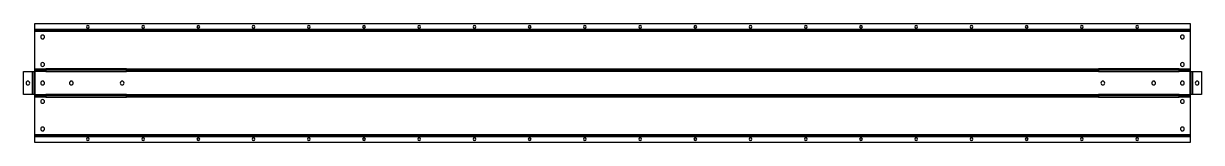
# Model space of a CAD drawing. Header units: millimetres. Extents: x -10 to 1056, y 0 to 108.
import ezdxf

# ---------------------------------------------------------------- set-up
doc = ezdxf.new("R2010")
doc.units = ezdxf.units.MM

msp = doc.modelspace()

# ---------------------------------------------------------------- linework, layer by layer
at = {"layer": 'BEND'}
for p, q in [((1046, 101.9), (0, 101.9)), ((-1.1, 64.5), (-1.1, 43.5)), ((1046, 65.7), (0, 65.7)), ((1047.1, 43.5), (1047.1, 64.5)), ((1046, 42.4), (0, 42.4)), ((1046, 6.1), (0, 6.1))]:
    msp.add_line(p, q, dxfattribs=at)
at = {"layer": 'BEND_EXTENT'}
for p, q in [((0, 103), (1046, 103)), ((1046, 100.8), (0, 100.8)), ((-2.3, 43.5), (-2.3, 64.5)), ((0, 66.8), (10, 66.8)), ((0, 64.5), (0, 43.5)), ((10, 64.5), (0, 64.5)), ((83, 66.8), (963, 66.8)), ((963, 64.5), (83, 64.5)), ((1036, 66.8), (1046, 66.8)), ((1046, 64.5), (1036, 64.5)), ((1046, 43.5), (1046, 64.5)), ((1048.3, 64.5), (1048.3, 43.5)), ((0, 43.5), (10, 43.5)), ((83, 43.5), (963, 43.5)), ((1036, 43.5), (1046, 43.5)), ((10, 41.3), (0, 41.3)), ((963, 41.3), (83, 41.3)), ((1046, 41.3), (1036, 41.3)), ((0, 7.3), (1046, 7.3)), ((1046, 5), (0, 5))]:
    msp.add_line(p, q, dxfattribs=at)
at = {"layer": 'INTERIOR_PROFILES'}
for points in [[(83, 66.8), (10, 66.8), (10, 64.5), (83, 64.5)], [(963, 64.5), (1036, 64.5), (1036, 66.8), (963, 66.8)], [(83, 43.5), (10, 43.5), (10, 41.3), (83, 41.3)], [(1036, 41.3), (1036, 43.5), (963, 43.5), (963, 41.3)]]:
    msp.add_lwpolyline(points, close=True, dxfattribs=at)
at = {"layer": 'INTERIOR_PROFILES', "extrusion": (0, 0, -1)}
for centre, radius in [((-7, 95.8), 1.7), ((-48, 105), 1.25), ((-98, 105), 1.25), ((-148, 105), 1.25), ((-198, 105), 1.25), ((-248, 105), 1.25), ((-298, 105), 1.25), ((-348, 105), 1.25), ((-398, 105), 1.25), ((-448, 105), 1.25), ((-498, 105), 1.25), ((-548, 105), 1.25), ((-598, 105), 1.25), ((-648, 105), 1.25), ((-698, 105), 1.25), ((-748, 105), 1.25), ((-798, 105), 1.25), ((-848, 105), 1.25), ((-898, 105), 1.25), ((-948, 105), 1.25), ((-998, 105), 1.25), ((-1039, 95.8), 1.7), ((-7, 70.8), 1.7), ((-1039, 70.8), 1.7), ((6.3, 54), 1.7), ((-7, 54), 1.7), ((-33, 54), 1.7), ((-79, 54), 1.7), ((-967, 54), 1.7), ((-1013, 54), 1.7), ((-1039, 54), 1.7), ((-1052.3, 54), 1.7), ((-7, 37.3), 1.7), ((-1039, 37.3), 1.7), ((-7, 12.3), 1.7), ((-1039, 12.3), 1.7), ((-48, 3), 1.25), ((-98, 3), 1.25), ((-148, 3), 1.25), ((-198, 3), 1.25), ((-248, 3), 1.25), ((-298, 3), 1.25), ((-348, 3), 1.25), ((-398, 3), 1.25), ((-448, 3), 1.25), ((-498, 3), 1.25), ((-548, 3), 1.25), ((-598, 3), 1.25), ((-648, 3), 1.25), ((-698, 3), 1.25), ((-748, 3), 1.25), ((-798, 3), 1.25), ((-848, 3), 1.25), ((-898, 3), 1.25), ((-948, 3), 1.25), ((-998, 3), 1.25)]:
    msp.add_circle(centre, radius, dxfattribs=at)
at = {"layer": 'OUTER_PROFILES'}
msp.add_lwpolyline([(0, 108), (1046, 108), (1046, 103), (1046, 100.8), (1046, 66.8), (1046, 64.5), (1056.3, 64.5), (1056.3, 43.5), (1046, 43.5), (1046, 41.3), (1046, 7.3), (1046, 5), (1046, 0), (0, 0), (0, 5), (0, 7.3), (0, 41.3), (0, 43.5), (-10.3, 43.5), (-10.3, 64.5), (0, 64.5), (0, 66.8), (0, 103)], close=True, dxfattribs=at)

doc.saveas('drawing.dxf')
